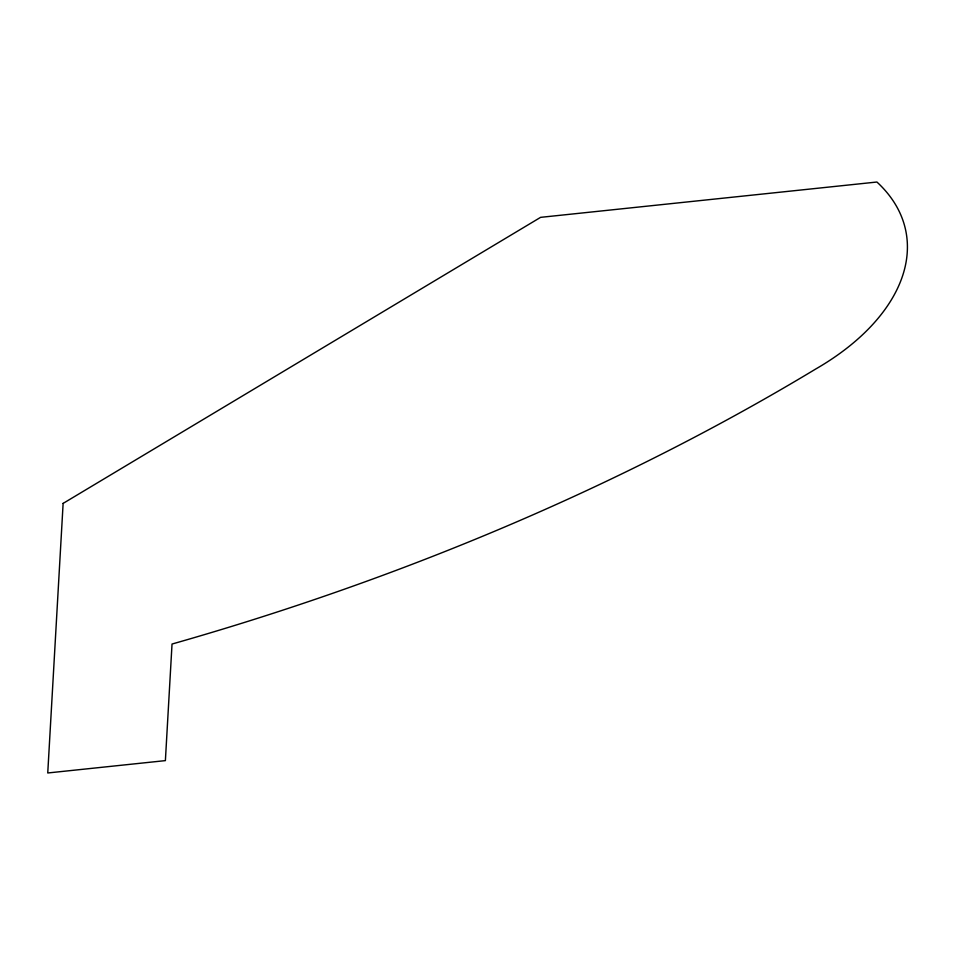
<?xml version="1.0" encoding="UTF-8"?>
<svg xmlns="http://www.w3.org/2000/svg" width="955" height="955" viewBox="0 0 955 955"><rect width="100%" height="100%" fill="white"/><g stroke="black" fill="none" stroke-linecap="round" stroke-linejoin="round"><path stroke-width="1.43" d="M63.126 503.392L47.75 772.977L165.382 760.622L172.031 644.04A1780.299 1051.455 -11.1 0 0 815.821 368.952A230.167 135.944 -11.1 0 0 876.917 182.023L540.602 217.346L63.126 503.392"/></g></svg>
